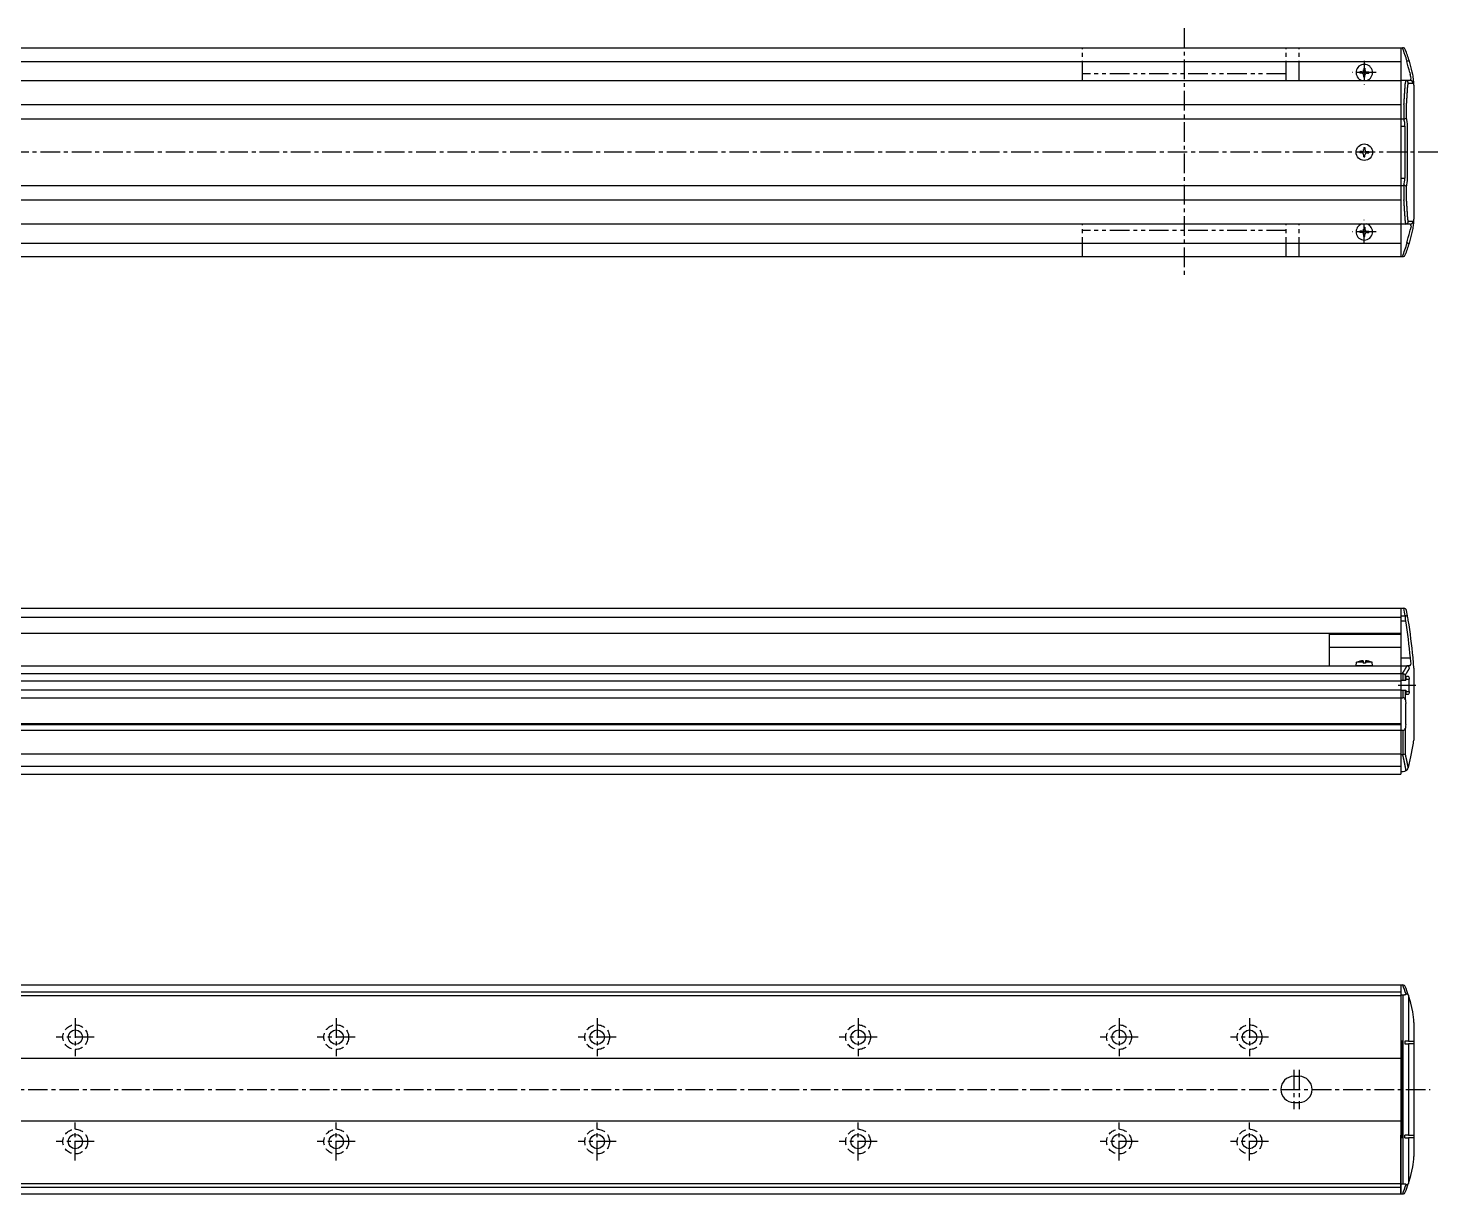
# Model space of a CAD drawing. Extents: x -493 to 583, y 42 to 537.
# Drawn here: x 42 to 583, y 90 to 537 of the extents above; entities that cross this region are included whole.
import ezdxf

# ---------------------------------------------------------------- set-up
doc = ezdxf.new("R2010")
doc.units = 0
for name, pattern in [('CENTER', [12, 7.5, -1.5, 1.5, -1.5]), ('DASHED', [4.5, 3, -1.5]), ('PHANTOM', [15, 7.5, -1.5, 1.5, -1.5, 1.5, -1.5])]:
    doc.linetypes.add(name, pattern=pattern)
doc.layers.get('0').update_dxf_attribs({"linetype": 'CONTINUOUS'})
doc.layers.add('CENTER', color=1, linetype='CENTER')

# ---------------------------------------------------------------- blocks, each defined once
blk = doc.blocks.new('DTL0004')
at = {"color": 0, "linetype": 'CONTINUOUS'}
for p, q in [((-3.15, 0), (-3.04, 1.3)), ((3.15, 0), (-3.15, 0)), ((-0.4, 1.3), (-3.04, 1.3)), ((-0.4, 1.89), (-0.4, 0.9)), ((0.4, 0.9), (-0.4, 0.9)), ((0.4, 1.89), (0.4, 0.9)), ((3.04, 1.3), (0.4, 1.3)), ((3.15, 0), (3.04, 1.3))]:
    blk.add_line(p, q, dxfattribs=at)
for start, end in [(92.8723, 112.3565), (67.6435, 87.1277)]:
    blk.add_arc((0, -6.08), 7.98, start, end, dxfattribs=at)
at = {"color": 0}
blk.add_point((0, 0), dxfattribs=at)
blk.add_point((0, 0), dxfattribs=at)

msp = doc.modelspace()

# ---------------------------------------------------------------- linework, layer by layer
at = {"color": 7, "linetype": 'CONTINUOUS'}
for p, q in [((-293.52, 529.44), (568.48, 529.44)), ((568.48, 529.44), (568.48, 449.44)), ((568.48, 529.44), (569.07, 529.44)), ((569.26, 529.44), (569.07, 529.44)), ((-25.52, 524.24), (568.48, 524.24)), ((570.87, 524.26), (570.73, 524.24)), ((552.73, 520.19), (552.73, 519.69)), ((553.48, 520.19), (552.73, 520.19)), ((553.48, 519.69), (552.73, 519.69)), ((554.23, 521.69), (554.23, 520.93)), ((554.23, 521.69), (554.73, 521.69)), ((554.23, 518.19), (554.23, 518.94)), ((554.73, 521.69), (554.73, 520.93)), ((554.73, 518.19), (554.73, 518.94)), ((555.48, 520.19), (556.23, 520.19)), ((555.48, 519.69), (556.23, 519.69)), ((556.23, 520.19), (556.23, 519.69)), ((571.87, 519.94), (572.08, 519.2)), ((573.06, 519.16), (572.85, 520.16)), ((-293.52, 516.94), (568.48, 516.94)), ((-25.52, 516.94), (568.48, 516.94)), ((554.23, 518.19), (554.73, 518.19)), ((572.15, 516.94), (568.48, 516.94)), ((571.32, 515.94), (573.15, 515.94)), ((573.39, 517.05), (573.38, 517.06)), ((573.48, 515.09), (573.48, 463.79)), ((-293.52, 507.71), (568.48, 507.71)), ((569.66, 507.69), (569.67, 507.69)), ((569.67, 507.69), (569.67, 502.19)), ((570.66, 502.78), (570.66, 507.51)), ((-293.52, 502.17), (568.48, 502.17)), ((568.48, 502.19), (569.56, 502.19)), ((568.48, 499.44), (570, 499.44)), ((569.67, 502.19), (569.56, 502.19)), ((570, 499.44), (570, 479.44)), ((570.98, 479.44), (570.98, 499.44)), ((552.73, 489.69), (552.73, 489.19)), ((553.48, 489.69), (552.73, 489.69)), ((553.48, 489.19), (552.73, 489.19)), ((554.23, 491.19), (554.23, 490.43)), ((554.23, 491.19), (554.73, 491.19)), ((554.23, 487.69), (554.23, 488.44)), ((554.23, 487.69), (554.73, 487.69)), ((554.73, 491.19), (554.73, 490.43)), ((554.73, 487.69), (554.73, 488.44)), ((555.48, 489.69), (556.23, 489.69)), ((555.48, 489.19), (556.23, 489.19)), ((556.23, 489.69), (556.23, 489.19)), ((-293.52, 476.7), (568.48, 476.7)), ((568.48, 479.44), (570, 479.44)), ((568.48, 476.69), (569.56, 476.69)), ((569.56, 476.69), (569.67, 476.68)), ((569.67, 476.68), (569.67, 471.19)), ((570.66, 471.36), (570.66, 476.1)), ((-293.52, 471.17), (568.48, 471.17)), ((569.67, 471.19), (569.66, 471.19)), ((-291.52, 461.94), (570.48, 461.94)), ((-25.52, 461.94), (568.48, 461.94)), ((552.73, 459.19), (552.73, 458.69)), ((553.48, 459.19), (552.73, 459.19)), ((554.23, 460.69), (554.23, 459.93)), ((554.23, 460.69), (554.73, 460.69)), ((554.73, 460.69), (554.73, 459.93)), ((555.48, 459.19), (556.23, 459.19)), ((556.23, 459.19), (556.23, 458.69)), ((568.48, 461.94), (572.15, 461.94)), ((573.15, 462.94), (571.32, 462.94)), ((571.87, 458.94), (572.08, 459.67)), ((572.85, 458.72), (573.06, 459.71)), ((573.38, 461.81), (573.39, 461.82)), ((-25.52, 454.64), (568.48, 454.64)), ((553.48, 458.69), (552.73, 458.69)), ((554.23, 457.19), (554.23, 457.94)), ((554.23, 457.19), (554.73, 457.19)), ((554.73, 457.19), (554.73, 457.94)), ((555.48, 458.69), (556.23, 458.69)), ((570.87, 454.61), (570.73, 454.63)), ((-293.52, 449.44), (568.48, 449.44)), ((568.48, 449.44), (569.07, 449.44)), ((569.07, 449.44), (569.26, 449.44)), ((-25.52, 314.76), (568.48, 314.76)), ((568.48, 314.76), (568.48, 252.26)), ((568.48, 314.76), (568.48, 305.26)), ((568.48, 314.76), (569.66, 314.76)), ((568.48, 314.76), (568.48, 305.26)), ((569.67, 314.76), (569.66, 314.76)), ((-25.52, 311.4), (568.48, 311.4)), ((568.48, 311.87), (570.18, 311.87)), ((568.48, 309.99), (570.33, 309.99)), ((-25.52, 305.26), (568.48, 305.26)), ((540.98, 305.26), (540.98, 292.76)), ((540.98, 304.79), (568.48, 304.79)), ((540.98, 299.8), (568.48, 299.8)), ((-293.52, 292.76), (568.48, 292.76)), ((568.48, 295.76), (572.15, 295.76)), ((568.48, 292.76), (570.73, 292.76)), ((568.48, 292.76), (568.48, 251.26)), ((571.87, 292.76), (570.73, 292.76)), ((570.73, 292.76), (570.87, 292.75)), ((572.08, 292.85), (571.87, 292.76)), ((573.38, 293.08), (573.39, 293.06)), ((573.48, 291.76), (573.48, 264.26)), ((-293.52, 289.76), (568.48, 289.76)), ((-293.52, 287.01), (568.48, 287.01)), ((568.48, 289.76), (569.07, 289.76)), ((568.48, 287.16), (570.45, 287.16)), ((569.07, 289.76), (569.26, 289.74)), ((569.26, 289.74), (569.26, 287.16)), ((570.2, 287.16), (570.2, 289.18)), ((571.4, 288.61), (570.45, 288.61)), ((570.45, 288.61), (570.45, 287.16)), ((570.45, 287.61), (571.71, 287.61)), ((571.71, 282.91), (571.71, 287.61)), ((-293.52, 283.51), (568.48, 283.51)), ((568.48, 283.36), (570.45, 283.36)), ((569.26, 283.36), (569.26, 280.49)), ((570.2, 279.69), (570.2, 283.36)), ((570.45, 283.36), (570.45, 281.91)), ((570.45, 282.91), (571.71, 282.91)), ((570.45, 281.91), (571.4, 281.91)), ((-293.52, 280.49), (568.48, 280.49)), ((568.48, 280.49), (569.26, 280.49)), ((570.34, 270.26), (570.34, 278.26)), ((-293.52, 270.56), (568.48, 270.56)), ((-293.52, 270.26), (568.48, 270.26)), ((-293.52, 268.02), (568.48, 268.02)), ((568.48, 268.02), (569.26, 268.02)), ((569.26, 268.02), (569.26, 258.76)), ((570.2, 259.03), (570.2, 268.83)), ((-293.52, 259.03), (568.48, 259.03)), ((-293.52, 254.26), (568.48, 254.26)), ((568.48, 258.76), (569.21, 258.76)), ((569.26, 258.76), (569.21, 258.76)), ((-293.52, 251.26), (568.48, 251.26)), ((568.48, 252.26), (569.43, 252.26)), ((571.37, 253.79), (571.33, 253.65)), ((-293.52, 170.47), (568.48, 170.47)), ((-293.52, 167.87), (568.48, 167.87)), ((568.48, 170.47), (568.48, 90.47)), ((568.48, 170.47), (568.48, 148.02)), ((568.48, 170.47), (569.21, 170.47)), ((569.21, 170.47), (569.26, 170.47)), ((-293.52, 166.47), (568.48, 166.47)), ((568.48, 166.72), (569.43, 166.72)), ((569.43, 94.23), (569.43, 166.72)), ((571.33, 166.68), (571.37, 166.56)), ((571.37, 166.56), (571.37, 148.97)), ((573.48, 156.12), (573.48, 104.82)), ((568.93, 148.97), (568.48, 148.97)), ((568.48, 148.02), (568.93, 148.02)), ((568.93, 148.97), (568.93, 111.97)), ((571.37, 148.97), (569.98, 148.97)), ((569.98, 148.97), (569.98, 147.97)), ((569.98, 147.97), (571.37, 147.97)), ((571.37, 148.97), (573.31, 148.97)), ((571.37, 147.97), (571.37, 112.97)), ((573.31, 147.97), (571.37, 147.97)), ((573.31, 148.97), (573.48, 148.92)), ((573.48, 147.91), (573.31, 147.97)), ((-293.52, 142.47), (568.48, 142.47)), ((527.48, 135.47), (529.48, 135.47)), ((527.48, 125.47), (529.48, 125.47)), ((-293.52, 118.47), (568.48, 118.47)), ((568.93, 112.93), (568.48, 112.92)), ((568.48, 90.47), (568.48, 112.92)), ((568.93, 111.97), (568.48, 111.97)), ((571.37, 112.97), (569.98, 112.97)), ((569.98, 111.97), (569.98, 112.97)), ((569.98, 111.97), (571.37, 111.97)), ((571.37, 112.97), (573.31, 112.97)), ((571.37, 111.97), (571.37, 94.39)), ((573.31, 111.97), (571.37, 111.97)), ((573.31, 112.97), (573.48, 113.04)), ((573.48, 112.03), (573.31, 111.97)), ((-293.52, 94.47), (568.48, 94.47)), ((-293.52, 93.07), (568.48, 93.07)), ((568.48, 94.23), (569.43, 94.23)), ((571.37, 94.39), (571.33, 94.27)), ((-293.52, 90.47), (568.48, 90.47)), ((568.48, 90.47), (569.21, 90.47)), ((569.26, 90.47), (569.21, 90.47))]:
    msp.add_line(p, q, dxfattribs=at)
at = {"color": 3, "linetype": 'PHANTOM'}
for p, q in [((446.48, 516.94), (446.48, 529.44)), ((524.48, 516.94), (524.48, 529.44)), ((529.48, 516.94), (529.48, 529.44)), ((524.48, 519.44), (446.48, 519.44)), ((446.48, 449.44), (446.48, 461.94)), ((524.48, 459.44), (446.48, 459.44)), ((524.48, 449.44), (524.48, 461.94)), ((529.48, 449.44), (529.48, 461.94))]:
    msp.add_line(p, q, dxfattribs=at)
at = {"color": 7, "linetype": 'CONTINUOUS'}
for points in [[(571.77, 524.26), (571.77, 524.26), (571.75, 524.28), (571.65, 524.34), (571.45, 524.35), (571.18, 524.32), (570.87, 524.26)], [(572.39, 517.74), (572.29, 518.3), (572.08, 519.2)], [(572.39, 461.13), (572.29, 460.57), (572.08, 459.67)], [(571.77, 454.61), (571.77, 454.61), (571.75, 454.59), (571.65, 454.53), (571.45, 454.52), (571.18, 454.55), (570.87, 454.61)], [(570.33, 309.99), (570.3, 310.42), (570.25, 311.04), (570.2, 311.54), (570.18, 311.87)], [(572.08, 292.85), (572.29, 293.25), (572.39, 293.71)], [(571.4, 288.61), (571.41, 288.61), (571.51, 288.54), (571.6, 288.37), (571.67, 288.13), (571.71, 287.83), (571.71, 287.61)], [(571.71, 282.91), (571.71, 282.81), (571.68, 282.49), (571.62, 282.2), (571.53, 282), (571.42, 281.91), (571.4, 281.91)], [(570.2, 279.69), (570.28, 279.2), (570.34, 278.26)], [(570.34, 270.26), (570.32, 269.71), (570.2, 268.83)], [(571.37, 253.79), (572.29, 257.88), (573.06, 261.84)], [(571.33, 166.68), (571.28, 166.78), (571.14, 166.91), (570.88, 166.97), (570.49, 166.9)], [(573.06, 160.2), (572.29, 163.47), (571.37, 166.56)], [(571.37, 94.39), (572.29, 97.48), (573.06, 100.75)], [(570.49, 94.05), (570.7, 93.99), (571, 93.99), (571.23, 94.1), (571.33, 94.27)]]:
    msp.add_lwpolyline(points, dxfattribs=at)
for points in [[(569.66, 507.68, 0), (569.67, 507.75, 0), (569.67, 507.81, 0), (569.68, 507.87, 0), (569.68, 507.93, 0), (569.68, 507.99, 0), (569.69, 508.06, 0), (569.69, 508.12, 0), (569.7, 508.18, 0), (569.7, 508.24, 0), (569.7, 508.3, 0), (569.71, 508.37, 0), (569.71, 508.43, 0), (569.72, 508.49, 0), (569.72, 508.55, 0), (569.73, 508.61, 0), (569.73, 508.68, 0), (569.73, 508.74, 0), (569.74, 508.8, 0), (569.74, 508.86, 0), (569.75, 508.92, 0), (569.75, 508.99, 0), (569.75, 509.05, 0), (569.76, 509.11, 0), (569.76, 509.17, 0), (569.77, 509.23, 0), (569.77, 509.29, 0), (569.77, 509.36, 0), (569.78, 509.42, 0), (569.78, 509.48, 0), (569.79, 509.54, 0), (569.79, 509.6, 0), (569.8, 509.67, 0), (569.8, 509.73, 0), (569.8, 509.79, 0), (569.81, 509.85, 0), (569.81, 509.91, 0), (569.82, 509.98, 0), (569.82, 510.04, 0), (569.82, 510.1, 0), (569.83, 510.16, 0), (569.83, 510.22, 0), (569.84, 510.29, 0), (569.84, 510.35, 0), (569.84, 510.41, 0), (569.85, 510.47, 0), (569.85, 510.53, 0), (569.86, 510.6, 0), (569.86, 510.66, 0), (569.86, 510.72, 0), (569.87, 510.78, 0), (569.87, 510.84, 0), (569.88, 510.91, 0), (569.88, 510.97, 0), (569.88, 511.03, 0), (569.89, 511.09, 0), (569.89, 511.15, 0), (569.9, 511.22, 0), (569.9, 511.28, 0), (569.9, 511.34, 0), (569.91, 511.4, 0), (569.91, 511.46, 0), (569.92, 511.53, 0), (569.92, 511.59, 0), (569.92, 511.65, 0), (569.93, 511.71, 0), (569.93, 511.77, 0), (569.94, 511.84, 0), (569.94, 511.9, 0), (569.94, 511.96, 0), (569.95, 512.02, 0), (569.95, 512.08, 0), (569.96, 512.15, 0), (569.96, 512.21, 0), (569.96, 512.27, 0), (569.97, 512.33, 0), (569.97, 512.39, 0), (569.98, 512.46, 0), (569.98, 512.52, 0), (569.98, 512.58, 0), (569.99, 512.64, 0), (569.99, 512.7, 0), (570, 512.77, 0), (570, 512.83, 0), (570, 512.89, 0), (570.01, 512.95, 0), (570.01, 513.01, 0), (570.02, 513.08, 0), (570.02, 513.14, 0), (570.02, 513.2, 0), (570.03, 513.26, 0), (570.03, 513.32, 0), (570.04, 513.39, 0), (570.04, 513.45, 0), (570.04, 513.51, 0), (570.05, 513.57, 0), (570.05, 513.63, 0), (570.06, 513.7, 0), (570.06, 513.76, 0), (570.06, 513.82, 0), (570.07, 513.88, 0), (570.07, 513.94, 0), (570.07, 514.01, 0), (570.08, 514.07, 0), (570.08, 514.13, 0), (570.09, 514.19, 0), (570.09, 514.25, 0), (570.09, 514.32, 0), (570.1, 514.38, 0), (570.1, 514.44, 0), (570.11, 514.5, 0), (570.11, 514.56, 0), (570.11, 514.63, 0), (570.12, 514.69, 0), (570.12, 514.75, 0), (570.13, 514.81, 0), (570.13, 514.87, 0), (570.13, 514.94, 0), (570.14, 515, 0), (570.14, 515.06, 0), (570.14, 515.12, 0), (570.15, 515.18, 0), (570.15, 515.25, 0), (570.16, 515.31, 0), (570.16, 515.37, 0), (570.16, 515.43, 0), (570.17, 515.49, 0), (570.17, 515.56, 0), (570.18, 515.62, 0)], [(570.66, 507.51, 0), (570.66, 507.57, 0), (570.67, 507.63, 0), (570.67, 507.69, 0), (570.67, 507.75, 0), (570.68, 507.81, 0), (570.68, 507.87, 0), (570.69, 507.93, 0), (570.69, 507.99, 0), (570.69, 508.05, 0), (570.7, 508.11, 0), (570.7, 508.18, 0), (570.71, 508.24, 0), (570.71, 508.3, 0), (570.72, 508.36, 0), (570.72, 508.42, 0), (570.72, 508.48, 0), (570.73, 508.54, 0), (570.73, 508.6, 0), (570.74, 508.66, 0), (570.74, 508.72, 0), (570.74, 508.78, 0), (570.75, 508.84, 0), (570.75, 508.9, 0), (570.76, 508.96, 0), (570.76, 509.02, 0), (570.76, 509.08, 0), (570.77, 509.15, 0), (570.77, 509.21, 0), (570.78, 509.27, 0), (570.78, 509.33, 0), (570.78, 509.39, 0), (570.79, 509.45, 0), (570.79, 509.51, 0), (570.8, 509.57, 0), (570.8, 509.63, 0), (570.8, 509.69, 0), (570.81, 509.75, 0), (570.81, 509.81, 0), (570.82, 509.87, 0), (570.82, 509.93, 0), (570.82, 509.99, 0), (570.83, 510.06, 0), (570.83, 510.12, 0), (570.84, 510.18, 0), (570.84, 510.24, 0), (570.84, 510.3, 0), (570.85, 510.36, 0), (570.85, 510.42, 0), (570.86, 510.48, 0), (570.86, 510.54, 0), (570.86, 510.6, 0), (570.87, 510.66, 0), (570.87, 510.72, 0), (570.88, 510.78, 0), (570.88, 510.84, 0), (570.88, 510.9, 0), (570.89, 510.97, 0), (570.89, 511.03, 0), (570.9, 511.09, 0), (570.9, 511.15, 0), (570.9, 511.21, 0), (570.91, 511.27, 0), (570.91, 511.33, 0), (570.91, 511.39, 0), (570.92, 511.45, 0), (570.92, 511.51, 0), (570.93, 511.57, 0), (570.93, 511.63, 0), (570.93, 511.69, 0), (570.94, 511.75, 0), (570.94, 511.82, 0), (570.95, 511.88, 0), (570.95, 511.94, 0), (570.95, 512, 0), (570.96, 512.06, 0), (570.96, 512.12, 0), (570.97, 512.18, 0), (570.97, 512.24, 0), (570.97, 512.3, 0), (570.98, 512.36, 0), (570.98, 512.42, 0), (570.99, 512.48, 0), (570.99, 512.54, 0), (570.99, 512.6, 0), (571, 512.67, 0), (571, 512.73, 0), (571, 512.79, 0), (571.01, 512.85, 0), (571.01, 512.91, 0), (571.02, 512.97, 0), (571.02, 513.03, 0), (571.02, 513.09, 0), (571.03, 513.15, 0), (571.03, 513.21, 0), (571.04, 513.27, 0), (571.04, 513.33, 0), (571.04, 513.39, 0), (571.05, 513.45, 0), (571.05, 513.52, 0), (571.05, 513.58, 0), (571.06, 513.64, 0), (571.06, 513.7, 0), (571.07, 513.76, 0), (571.07, 513.82, 0), (571.07, 513.88, 0), (571.08, 513.94, 0), (571.08, 514, 0), (571.09, 514.06, 0), (571.09, 514.12, 0), (571.09, 514.18, 0), (571.1, 514.24, 0), (571.1, 514.3, 0), (571.1, 514.37, 0), (571.11, 514.43, 0), (571.11, 514.49, 0), (571.12, 514.55, 0), (571.12, 514.61, 0), (571.12, 514.67, 0), (571.13, 514.73, 0), (571.13, 514.79, 0), (571.13, 514.85, 0), (571.14, 514.91, 0), (571.14, 514.97, 0), (571.15, 515.03, 0), (571.15, 515.09, 0), (571.15, 515.16, 0), (571.16, 515.22, 0), (571.16, 515.28, 0)], [(570.18, 463.25, 0), (570.17, 463.31, 0), (570.17, 463.38, 0), (570.16, 463.44, 0), (570.16, 463.5, 0), (570.16, 463.56, 0), (570.15, 463.62, 0), (570.15, 463.69, 0), (570.14, 463.75, 0), (570.14, 463.81, 0), (570.14, 463.87, 0), (570.13, 463.93, 0), (570.13, 464, 0), (570.13, 464.06, 0), (570.12, 464.12, 0), (570.12, 464.18, 0), (570.11, 464.24, 0), (570.11, 464.31, 0), (570.11, 464.37, 0), (570.1, 464.43, 0), (570.1, 464.49, 0), (570.09, 464.55, 0), (570.09, 464.62, 0), (570.09, 464.68, 0), (570.08, 464.74, 0), (570.08, 464.8, 0), (570.07, 464.86, 0), (570.07, 464.93, 0), (570.07, 464.99, 0), (570.06, 465.05, 0), (570.06, 465.11, 0), (570.06, 465.17, 0), (570.05, 465.24, 0), (570.05, 465.3, 0), (570.04, 465.36, 0), (570.04, 465.42, 0), (570.04, 465.48, 0), (570.03, 465.55, 0), (570.03, 465.61, 0), (570.02, 465.67, 0), (570.02, 465.73, 0), (570.02, 465.79, 0), (570.01, 465.86, 0), (570.01, 465.92, 0), (570, 465.98, 0), (570, 466.04, 0), (570, 466.1, 0), (569.99, 466.17, 0), (569.99, 466.23, 0), (569.98, 466.29, 0), (569.98, 466.35, 0), (569.98, 466.41, 0), (569.97, 466.48, 0), (569.97, 466.54, 0), (569.96, 466.6, 0), (569.96, 466.66, 0), (569.96, 466.72, 0), (569.95, 466.79, 0), (569.95, 466.85, 0), (569.94, 466.91, 0), (569.94, 466.97, 0), (569.94, 467.03, 0), (569.93, 467.1, 0), (569.93, 467.16, 0), (569.92, 467.22, 0), (569.92, 467.28, 0), (569.92, 467.34, 0), (569.91, 467.41, 0), (569.91, 467.47, 0), (569.9, 467.53, 0), (569.9, 467.59, 0), (569.9, 467.65, 0), (569.89, 467.72, 0), (569.89, 467.78, 0), (569.88, 467.84, 0), (569.88, 467.9, 0), (569.88, 467.96, 0), (569.87, 468.03, 0), (569.87, 468.09, 0), (569.86, 468.15, 0), (569.86, 468.21, 0), (569.86, 468.27, 0), (569.85, 468.34, 0), (569.85, 468.4, 0), (569.84, 468.46, 0), (569.84, 468.52, 0), (569.84, 468.58, 0), (569.83, 468.65, 0), (569.83, 468.71, 0), (569.82, 468.77, 0), (569.82, 468.83, 0), (569.82, 468.89, 0), (569.81, 468.96, 0), (569.81, 469.02, 0), (569.8, 469.08, 0), (569.8, 469.14, 0), (569.8, 469.2, 0), (569.79, 469.27, 0), (569.79, 469.33, 0), (569.78, 469.39, 0), (569.78, 469.45, 0), (569.77, 469.51, 0), (569.77, 469.58, 0), (569.77, 469.64, 0), (569.76, 469.7, 0), (569.76, 469.76, 0), (569.75, 469.82, 0), (569.75, 469.88, 0), (569.75, 469.95, 0), (569.74, 470.01, 0), (569.74, 470.07, 0), (569.73, 470.13, 0), (569.73, 470.19, 0), (569.73, 470.26, 0), (569.72, 470.32, 0), (569.72, 470.38, 0), (569.71, 470.44, 0), (569.71, 470.5, 0), (569.7, 470.57, 0), (569.7, 470.63, 0), (569.7, 470.69, 0), (569.69, 470.75, 0), (569.69, 470.81, 0), (569.68, 470.88, 0), (569.68, 470.94, 0), (569.68, 471, 0), (569.67, 471.06, 0), (569.67, 471.12, 0), (569.66, 471.18, 0)], [(571.16, 463.59, 0), (571.16, 463.65, 0), (571.15, 463.71, 0), (571.15, 463.78, 0), (571.15, 463.84, 0), (571.14, 463.9, 0), (571.14, 463.96, 0), (571.13, 464.02, 0), (571.13, 464.08, 0), (571.13, 464.14, 0), (571.12, 464.2, 0), (571.12, 464.26, 0), (571.12, 464.32, 0), (571.11, 464.38, 0), (571.11, 464.44, 0), (571.1, 464.5, 0), (571.1, 464.57, 0), (571.1, 464.63, 0), (571.09, 464.69, 0), (571.09, 464.75, 0), (571.09, 464.81, 0), (571.08, 464.87, 0), (571.08, 464.93, 0), (571.07, 464.99, 0), (571.07, 465.05, 0), (571.07, 465.11, 0), (571.06, 465.17, 0), (571.06, 465.23, 0), (571.05, 465.29, 0), (571.05, 465.35, 0), (571.05, 465.42, 0), (571.04, 465.48, 0), (571.04, 465.54, 0), (571.04, 465.6, 0), (571.03, 465.66, 0), (571.03, 465.72, 0), (571.02, 465.78, 0), (571.02, 465.84, 0), (571.02, 465.9, 0), (571.01, 465.96, 0), (571.01, 466.02, 0), (571, 466.08, 0), (571, 466.14, 0), (571, 466.2, 0), (570.99, 466.27, 0), (570.99, 466.33, 0), (570.99, 466.39, 0), (570.98, 466.45, 0), (570.98, 466.51, 0), (570.97, 466.57, 0), (570.97, 466.63, 0), (570.97, 466.69, 0), (570.96, 466.75, 0), (570.96, 466.81, 0), (570.95, 466.87, 0), (570.95, 466.93, 0), (570.95, 466.99, 0), (570.94, 467.05, 0), (570.94, 467.12, 0), (570.93, 467.18, 0), (570.93, 467.24, 0), (570.93, 467.3, 0), (570.92, 467.36, 0), (570.92, 467.42, 0), (570.91, 467.48, 0), (570.91, 467.54, 0), (570.91, 467.6, 0), (570.9, 467.66, 0), (570.9, 467.72, 0), (570.9, 467.78, 0), (570.89, 467.84, 0), (570.89, 467.9, 0), (570.88, 467.97, 0), (570.88, 468.03, 0), (570.88, 468.09, 0), (570.87, 468.15, 0), (570.87, 468.21, 0), (570.86, 468.27, 0), (570.86, 468.33, 0), (570.86, 468.39, 0), (570.85, 468.45, 0), (570.85, 468.51, 0), (570.84, 468.57, 0), (570.84, 468.63, 0), (570.84, 468.69, 0), (570.83, 468.75, 0), (570.83, 468.81, 0), (570.82, 468.88, 0), (570.82, 468.94, 0), (570.82, 469, 0), (570.81, 469.06, 0), (570.81, 469.12, 0), (570.8, 469.18, 0), (570.8, 469.24, 0), (570.8, 469.3, 0), (570.79, 469.36, 0), (570.79, 469.42, 0), (570.78, 469.48, 0), (570.78, 469.54, 0), (570.78, 469.6, 0), (570.77, 469.66, 0), (570.77, 469.72, 0), (570.76, 469.78, 0), (570.76, 469.85, 0), (570.76, 469.91, 0), (570.75, 469.97, 0), (570.75, 470.03, 0), (570.74, 470.09, 0), (570.74, 470.15, 0), (570.74, 470.21, 0), (570.73, 470.27, 0), (570.73, 470.33, 0), (570.72, 470.39, 0), (570.72, 470.45, 0), (570.72, 470.51, 0), (570.71, 470.57, 0), (570.71, 470.63, 0), (570.7, 470.69, 0), (570.7, 470.76, 0), (570.69, 470.82, 0), (570.69, 470.88, 0), (570.69, 470.94, 0), (570.68, 471, 0), (570.68, 471.06, 0), (570.67, 471.12, 0), (570.67, 471.18, 0), (570.67, 471.24, 0), (570.66, 471.3, 0), (570.66, 471.36, 0)], [(569.07, 289.76, 0), (569.08, 289.78, 0), (569.1, 289.8, 0), (569.11, 289.83, 0), (569.13, 289.85, 0), (569.15, 289.87, 0), (569.16, 289.9, 0), (569.18, 289.92, 0), (569.19, 289.94, 0), (569.21, 289.96, 0), (569.22, 289.99, 0), (569.24, 290.01, 0), (569.26, 290.03, 0), (569.27, 290.06, 0), (569.29, 290.08, 0), (569.3, 290.1, 0), (569.32, 290.13, 0), (569.33, 290.15, 0), (569.35, 290.17, 0), (569.36, 290.19, 0), (569.38, 290.22, 0), (569.4, 290.24, 0), (569.41, 290.26, 0), (569.43, 290.29, 0), (569.44, 290.31, 0), (569.46, 290.33, 0), (569.47, 290.36, 0), (569.49, 290.38, 0), (569.5, 290.4, 0), (569.52, 290.43, 0), (569.53, 290.45, 0), (569.55, 290.47, 0), (569.56, 290.5, 0), (569.58, 290.52, 0), (569.59, 290.54, 0), (569.61, 290.57, 0), (569.62, 290.59, 0), (569.64, 290.61, 0), (569.65, 290.63, 0), (569.67, 290.66, 0), (569.68, 290.68, 0), (569.7, 290.7, 0), (569.71, 290.73, 0), (569.73, 290.75, 0), (569.74, 290.77, 0), (569.76, 290.8, 0), (569.77, 290.82, 0), (569.79, 290.84, 0), (569.8, 290.87, 0), (569.81, 290.89, 0), (569.83, 290.91, 0), (569.84, 290.94, 0), (569.86, 290.96, 0), (569.87, 290.98, 0), (569.89, 291.01, 0), (569.9, 291.03, 0), (569.92, 291.05, 0), (569.93, 291.08, 0), (569.94, 291.1, 0), (569.96, 291.12, 0), (569.97, 291.15, 0), (569.99, 291.17, 0), (570, 291.19, 0), (570.02, 291.22, 0), (570.03, 291.24, 0), (570.04, 291.26, 0), (570.06, 291.29, 0), (570.07, 291.31, 0), (570.09, 291.33, 0), (570.1, 291.36, 0), (570.11, 291.38, 0), (570.13, 291.4, 0), (570.14, 291.43, 0), (570.16, 291.45, 0), (570.17, 291.47, 0), (570.18, 291.5, 0), (570.2, 291.52, 0), (570.21, 291.54, 0), (570.22, 291.57, 0), (570.24, 291.59, 0), (570.25, 291.61, 0), (570.27, 291.64, 0), (570.28, 291.66, 0), (570.29, 291.69, 0), (570.31, 291.71, 0), (570.32, 291.73, 0), (570.33, 291.76, 0), (570.35, 291.78, 0), (570.36, 291.8, 0), (570.37, 291.83, 0), (570.39, 291.85, 0), (570.4, 291.87, 0), (570.41, 291.9, 0), (570.43, 291.92, 0), (570.44, 291.94, 0), (570.45, 291.97, 0), (570.47, 291.99, 0), (570.48, 292.01, 0), (570.49, 292.04, 0), (570.51, 292.06, 0), (570.52, 292.08, 0), (570.53, 292.11, 0), (570.54, 292.13, 0), (570.56, 292.16, 0), (570.57, 292.18, 0), (570.58, 292.2, 0), (570.6, 292.23, 0), (570.61, 292.25, 0), (570.62, 292.27, 0), (570.64, 292.3, 0), (570.65, 292.32, 0), (570.66, 292.34, 0), (570.67, 292.37, 0), (570.69, 292.39, 0), (570.7, 292.42, 0), (570.71, 292.44, 0), (570.72, 292.46, 0), (570.74, 292.49, 0), (570.75, 292.51, 0), (570.76, 292.53, 0), (570.77, 292.56, 0), (570.79, 292.58, 0), (570.8, 292.6, 0), (570.81, 292.63, 0), (570.82, 292.65, 0), (570.84, 292.68, 0), (570.85, 292.7, 0), (570.86, 292.72, 0), (570.87, 292.75, 0)], [(570.2, 289.18, 0), (570.21, 289.2, 0), (570.22, 289.22, 0), (570.24, 289.24, 0), (570.25, 289.26, 0), (570.26, 289.28, 0), (570.28, 289.3, 0), (570.29, 289.32, 0), (570.3, 289.34, 0), (570.32, 289.36, 0), (570.33, 289.38, 0), (570.35, 289.4, 0), (570.36, 289.42, 0), (570.37, 289.44, 0), (570.39, 289.46, 0), (570.4, 289.48, 0), (570.41, 289.5, 0), (570.43, 289.52, 0), (570.44, 289.54, 0), (570.45, 289.56, 0), (570.47, 289.58, 0), (570.48, 289.6, 0), (570.49, 289.62, 0), (570.5, 289.64, 0), (570.52, 289.66, 0), (570.53, 289.68, 0), (570.54, 289.7, 0), (570.56, 289.72, 0), (570.57, 289.74, 0), (570.58, 289.76, 0), (570.6, 289.78, 0), (570.61, 289.8, 0), (570.62, 289.82, 0), (570.64, 289.84, 0), (570.65, 289.86, 0), (570.66, 289.88, 0), (570.67, 289.9, 0), (570.69, 289.92, 0), (570.7, 289.94, 0), (570.71, 289.96, 0), (570.73, 289.98, 0), (570.74, 290, 0), (570.75, 290.02, 0), (570.76, 290.04, 0), (570.78, 290.06, 0), (570.79, 290.08, 0), (570.8, 290.1, 0), (570.81, 290.12, 0), (570.83, 290.14, 0), (570.84, 290.16, 0), (570.85, 290.18, 0), (570.87, 290.2, 0), (570.88, 290.22, 0), (570.89, 290.24, 0), (570.9, 290.26, 0), (570.92, 290.28, 0), (570.93, 290.3, 0), (570.94, 290.32, 0), (570.95, 290.34, 0), (570.96, 290.36, 0), (570.98, 290.38, 0), (570.99, 290.4, 0), (571, 290.42, 0), (571.01, 290.44, 0), (571.03, 290.46, 0), (571.04, 290.48, 0), (571.05, 290.5, 0), (571.06, 290.52, 0), (571.08, 290.54, 0), (571.09, 290.56, 0), (571.1, 290.58, 0), (571.11, 290.6, 0), (571.12, 290.62, 0), (571.14, 290.64, 0), (571.15, 290.66, 0), (571.16, 290.68, 0), (571.17, 290.7, 0), (571.18, 290.72, 0), (571.2, 290.74, 0), (571.21, 290.76, 0), (571.22, 290.78, 0), (571.23, 290.8, 0), (571.24, 290.82, 0), (571.26, 290.84, 0), (571.27, 290.86, 0), (571.28, 290.88, 0), (571.29, 290.9, 0), (571.3, 290.92, 0), (571.31, 290.94, 0), (571.33, 290.96, 0), (571.34, 290.99, 0), (571.35, 291.01, 0), (571.36, 291.03, 0), (571.37, 291.05, 0), (571.38, 291.07, 0), (571.4, 291.09, 0), (571.41, 291.11, 0), (571.42, 291.13, 0), (571.43, 291.15, 0), (571.44, 291.17, 0), (571.45, 291.19, 0), (571.47, 291.21, 0), (571.48, 291.23, 0), (571.49, 291.25, 0), (571.5, 291.27, 0), (571.51, 291.29, 0), (571.52, 291.31, 0), (571.53, 291.33, 0), (571.54, 291.35, 0), (571.56, 291.37, 0), (571.57, 291.39, 0), (571.58, 291.41, 0), (571.59, 291.43, 0), (571.6, 291.45, 0), (571.61, 291.47, 0), (571.62, 291.49, 0), (571.63, 291.51, 0), (571.65, 291.53, 0), (571.66, 291.55, 0), (571.67, 291.57, 0), (571.68, 291.59, 0), (571.69, 291.61, 0), (571.7, 291.64, 0), (571.71, 291.66, 0), (571.72, 291.68, 0), (571.73, 291.7, 0), (571.74, 291.72, 0), (571.76, 291.74, 0), (571.77, 291.76, 0)], [(570.49, 252.56, 0), (570.48, 252.61, 0), (570.47, 252.66, 0), (570.46, 252.71, 0), (570.45, 252.76, 0), (570.44, 252.81, 0), (570.44, 252.86, 0), (570.43, 252.91, 0), (570.42, 252.96, 0), (570.41, 253, 0), (570.4, 253.05, 0), (570.39, 253.1, 0), (570.38, 253.15, 0), (570.37, 253.2, 0), (570.36, 253.25, 0), (570.35, 253.3, 0), (570.34, 253.35, 0), (570.33, 253.39, 0), (570.32, 253.44, 0), (570.32, 253.49, 0), (570.31, 253.54, 0), (570.3, 253.59, 0), (570.29, 253.64, 0), (570.28, 253.69, 0), (570.27, 253.74, 0), (570.26, 253.78, 0), (570.25, 253.83, 0), (570.24, 253.88, 0), (570.23, 253.93, 0), (570.22, 253.98, 0), (570.21, 254.03, 0), (570.2, 254.08, 0), (570.19, 254.13, 0), (570.18, 254.17, 0), (570.17, 254.22, 0), (570.16, 254.27, 0), (570.15, 254.32, 0), (570.14, 254.37, 0), (570.13, 254.42, 0), (570.13, 254.47, 0), (570.12, 254.51, 0), (570.11, 254.56, 0), (570.1, 254.61, 0), (570.09, 254.66, 0), (570.08, 254.71, 0), (570.07, 254.76, 0), (570.06, 254.81, 0), (570.05, 254.85, 0), (570.04, 254.9, 0), (570.03, 254.95, 0), (570.02, 255, 0), (570.01, 255.05, 0), (570, 255.1, 0), (569.99, 255.15, 0), (569.98, 255.19, 0), (569.97, 255.24, 0), (569.96, 255.29, 0), (569.95, 255.34, 0), (569.94, 255.39, 0), (569.93, 255.44, 0), (569.92, 255.48, 0), (569.91, 255.53, 0), (569.9, 255.58, 0), (569.89, 255.63, 0), (569.88, 255.68, 0), (569.87, 255.73, 0), (569.86, 255.78, 0), (569.85, 255.82, 0), (569.84, 255.87, 0), (569.83, 255.92, 0), (569.82, 255.97, 0), (569.81, 256.02, 0), (569.8, 256.07, 0), (569.79, 256.11, 0), (569.78, 256.16, 0), (569.77, 256.21, 0), (569.76, 256.26, 0), (569.75, 256.31, 0), (569.74, 256.36, 0), (569.73, 256.4, 0), (569.72, 256.45, 0), (569.71, 256.5, 0), (569.7, 256.55, 0), (569.69, 256.6, 0), (569.68, 256.64, 0), (569.67, 256.69, 0), (569.66, 256.74, 0), (569.65, 256.79, 0), (569.64, 256.84, 0), (569.63, 256.89, 0), (569.62, 256.93, 0), (569.61, 256.98, 0), (569.59, 257.03, 0), (569.58, 257.08, 0), (569.57, 257.13, 0), (569.56, 257.17, 0), (569.55, 257.22, 0), (569.54, 257.27, 0), (569.53, 257.32, 0), (569.52, 257.37, 0), (569.51, 257.42, 0), (569.5, 257.46, 0), (569.49, 257.51, 0), (569.48, 257.56, 0), (569.47, 257.61, 0), (569.46, 257.66, 0), (569.45, 257.7, 0), (569.44, 257.75, 0), (569.43, 257.8, 0), (569.42, 257.85, 0), (569.41, 257.9, 0), (569.4, 257.94, 0), (569.38, 257.99, 0), (569.37, 258.04, 0), (569.36, 258.09, 0), (569.35, 258.14, 0), (569.34, 258.18, 0), (569.33, 258.23, 0), (569.32, 258.28, 0), (569.31, 258.33, 0), (569.3, 258.37, 0), (569.29, 258.42, 0), (569.28, 258.47, 0), (569.27, 258.52, 0), (569.26, 258.57, 0), (569.24, 258.61, 0), (569.23, 258.66, 0), (569.22, 258.71, 0), (569.21, 258.76, 0)], [(571.33, 253.65, 0), (571.32, 253.69, 0), (571.31, 253.73, 0), (571.31, 253.78, 0), (571.3, 253.82, 0), (571.29, 253.86, 0), (571.28, 253.9, 0), (571.27, 253.94, 0), (571.27, 253.99, 0), (571.26, 254.03, 0), (571.25, 254.07, 0), (571.24, 254.11, 0), (571.23, 254.16, 0), (571.22, 254.2, 0), (571.22, 254.24, 0), (571.21, 254.28, 0), (571.2, 254.33, 0), (571.19, 254.37, 0), (571.18, 254.41, 0), (571.17, 254.45, 0), (571.17, 254.5, 0), (571.16, 254.54, 0), (571.15, 254.58, 0), (571.14, 254.62, 0), (571.13, 254.66, 0), (571.12, 254.71, 0), (571.11, 254.75, 0), (571.11, 254.79, 0), (571.1, 254.83, 0), (571.09, 254.88, 0), (571.08, 254.92, 0), (571.07, 254.96, 0), (571.06, 255, 0), (571.06, 255.04, 0), (571.05, 255.09, 0), (571.04, 255.13, 0), (571.03, 255.17, 0), (571.02, 255.21, 0), (571.01, 255.26, 0), (571, 255.3, 0), (571, 255.34, 0), (570.99, 255.38, 0), (570.98, 255.42, 0), (570.97, 255.47, 0), (570.96, 255.51, 0), (570.95, 255.55, 0), (570.94, 255.59, 0), (570.93, 255.63, 0), (570.93, 255.68, 0), (570.92, 255.72, 0), (570.91, 255.76, 0), (570.9, 255.8, 0), (570.89, 255.85, 0), (570.88, 255.89, 0), (570.87, 255.93, 0), (570.86, 255.97, 0), (570.86, 256.01, 0), (570.85, 256.06, 0), (570.84, 256.1, 0), (570.83, 256.14, 0), (570.82, 256.18, 0), (570.81, 256.22, 0), (570.8, 256.27, 0), (570.79, 256.31, 0), (570.79, 256.35, 0), (570.78, 256.39, 0), (570.77, 256.43, 0), (570.76, 256.48, 0), (570.75, 256.52, 0), (570.74, 256.56, 0), (570.73, 256.6, 0), (570.72, 256.64, 0), (570.71, 256.69, 0), (570.71, 256.73, 0), (570.7, 256.77, 0), (570.69, 256.81, 0), (570.68, 256.85, 0), (570.67, 256.9, 0), (570.66, 256.94, 0), (570.65, 256.98, 0), (570.64, 257.02, 0), (570.63, 257.06, 0), (570.62, 257.11, 0), (570.62, 257.15, 0), (570.61, 257.19, 0), (570.6, 257.23, 0), (570.59, 257.27, 0), (570.58, 257.31, 0), (570.57, 257.36, 0), (570.56, 257.4, 0), (570.55, 257.44, 0), (570.54, 257.48, 0), (570.53, 257.52, 0), (570.52, 257.57, 0), (570.51, 257.61, 0), (570.51, 257.65, 0), (570.5, 257.69, 0), (570.49, 257.73, 0), (570.48, 257.77, 0), (570.47, 257.82, 0), (570.46, 257.86, 0), (570.45, 257.9, 0), (570.44, 257.94, 0), (570.43, 257.98, 0), (570.42, 258.03, 0), (570.41, 258.07, 0), (570.4, 258.11, 0), (570.39, 258.15, 0), (570.39, 258.19, 0), (570.38, 258.23, 0), (570.37, 258.28, 0), (570.36, 258.32, 0), (570.35, 258.36, 0), (570.34, 258.4, 0), (570.33, 258.44, 0), (570.32, 258.48, 0), (570.31, 258.53, 0), (570.3, 258.57, 0), (570.29, 258.61, 0), (570.28, 258.65, 0), (570.27, 258.69, 0), (570.26, 258.73, 0), (570.25, 258.78, 0), (570.24, 258.82, 0), (570.23, 258.86, 0), (570.22, 258.9, 0), (570.22, 258.94, 0), (570.21, 258.98, 0), (570.2, 259.03, 0)], [(569.43, 166.72, 0), (569.43, 166.72, 0), (569.44, 166.72, 0), (569.45, 166.72, 0), (569.46, 166.72, 0), (569.47, 166.72, 0), (569.48, 166.72, 0), (569.49, 166.72, 0), (569.5, 166.72, 0), (569.5, 166.72, 0), (569.51, 166.72, 0), (569.52, 166.72, 0), (569.53, 166.72, 0), (569.54, 166.72, 0), (569.55, 166.72, 0), (569.56, 166.72, 0), (569.57, 166.72, 0), (569.57, 166.72, 0), (569.58, 166.72, 0), (569.59, 166.72, 0), (569.6, 166.72, 0), (569.61, 166.72, 0), (569.62, 166.72, 0), (569.63, 166.72, 0), (569.64, 166.73, 0), (569.64, 166.73, 0), (569.65, 166.73, 0), (569.66, 166.73, 0), (569.67, 166.73, 0), (569.68, 166.73, 0), (569.69, 166.73, 0), (569.7, 166.73, 0), (569.71, 166.73, 0), (569.71, 166.73, 0), (569.72, 166.73, 0), (569.73, 166.73, 0), (569.74, 166.73, 0), (569.75, 166.73, 0), (569.76, 166.73, 0), (569.77, 166.74, 0), (569.77, 166.74, 0), (569.78, 166.74, 0), (569.79, 166.74, 0), (569.8, 166.74, 0), (569.81, 166.74, 0), (569.82, 166.74, 0), (569.83, 166.74, 0), (569.84, 166.74, 0), (569.84, 166.74, 0), (569.85, 166.75, 0), (569.86, 166.75, 0), (569.87, 166.75, 0), (569.88, 166.75, 0), (569.89, 166.75, 0), (569.9, 166.75, 0), (569.9, 166.75, 0), (569.91, 166.75, 0), (569.92, 166.75, 0), (569.93, 166.76, 0), (569.94, 166.76, 0), (569.95, 166.76, 0), (569.95, 166.76, 0), (569.96, 166.76, 0), (569.97, 166.76, 0), (569.98, 166.76, 0), (569.99, 166.77, 0), (570, 166.77, 0), (570, 166.77, 0), (570.01, 166.77, 0), (570.02, 166.77, 0), (570.03, 166.77, 0), (570.04, 166.77, 0), (570.05, 166.78, 0), (570.06, 166.78, 0), (570.06, 166.78, 0), (570.07, 166.78, 0), (570.08, 166.78, 0), (570.09, 166.78, 0), (570.1, 166.79, 0), (570.1, 166.79, 0), (570.11, 166.79, 0), (570.12, 166.79, 0), (570.13, 166.79, 0), (570.14, 166.79, 0), (570.15, 166.8, 0), (570.15, 166.8, 0), (570.16, 166.8, 0), (570.17, 166.8, 0), (570.18, 166.8, 0), (570.19, 166.81, 0), (570.19, 166.81, 0), (570.2, 166.81, 0), (570.21, 166.81, 0), (570.22, 166.81, 0), (570.23, 166.82, 0), (570.23, 166.82, 0), (570.24, 166.82, 0), (570.25, 166.82, 0), (570.26, 166.82, 0), (570.27, 166.83, 0), (570.27, 166.83, 0), (570.28, 166.83, 0), (570.29, 166.83, 0), (570.3, 166.83, 0), (570.31, 166.84, 0), (570.31, 166.84, 0), (570.32, 166.84, 0), (570.33, 166.84, 0), (570.34, 166.85, 0), (570.35, 166.85, 0), (570.35, 166.85, 0), (570.36, 166.85, 0), (570.37, 166.86, 0), (570.38, 166.86, 0), (570.38, 166.86, 0), (570.39, 166.86, 0), (570.4, 166.86, 0), (570.41, 166.87, 0), (570.41, 166.87, 0), (570.42, 166.87, 0), (570.43, 166.87, 0), (570.44, 166.88, 0), (570.45, 166.88, 0), (570.45, 166.88, 0), (570.46, 166.89, 0), (570.47, 166.89, 0), (570.48, 166.89, 0), (570.48, 166.89, 0), (570.49, 166.9, 0)], [(570.49, 94.05, 0), (570.48, 94.05, 0), (570.48, 94.05, 0), (570.47, 94.06, 0), (570.46, 94.06, 0), (570.45, 94.06, 0), (570.45, 94.06, 0), (570.44, 94.07, 0), (570.43, 94.07, 0), (570.42, 94.07, 0), (570.41, 94.07, 0), (570.41, 94.08, 0), (570.4, 94.08, 0), (570.39, 94.08, 0), (570.38, 94.08, 0), (570.38, 94.09, 0), (570.37, 94.09, 0), (570.36, 94.09, 0), (570.35, 94.09, 0), (570.35, 94.1, 0), (570.34, 94.1, 0), (570.33, 94.1, 0), (570.32, 94.1, 0), (570.31, 94.1, 0), (570.31, 94.11, 0), (570.3, 94.11, 0), (570.29, 94.11, 0), (570.28, 94.11, 0), (570.27, 94.12, 0), (570.27, 94.12, 0), (570.26, 94.12, 0), (570.25, 94.12, 0), (570.24, 94.12, 0), (570.23, 94.13, 0), (570.23, 94.13, 0), (570.22, 94.13, 0), (570.21, 94.13, 0), (570.2, 94.13, 0), (570.19, 94.14, 0), (570.19, 94.14, 0), (570.18, 94.14, 0), (570.17, 94.14, 0), (570.16, 94.14, 0), (570.15, 94.15, 0), (570.15, 94.15, 0), (570.14, 94.15, 0), (570.13, 94.15, 0), (570.12, 94.15, 0), (570.11, 94.15, 0), (570.1, 94.16, 0), (570.1, 94.16, 0), (570.09, 94.16, 0), (570.08, 94.16, 0), (570.07, 94.16, 0), (570.06, 94.16, 0), (570.06, 94.17, 0), (570.05, 94.17, 0), (570.04, 94.17, 0), (570.03, 94.17, 0), (570.02, 94.17, 0), (570.01, 94.17, 0), (570, 94.17, 0), (570, 94.18, 0), (569.99, 94.18, 0), (569.98, 94.18, 0), (569.97, 94.18, 0), (569.96, 94.18, 0), (569.95, 94.18, 0), (569.95, 94.18, 0), (569.94, 94.19, 0), (569.93, 94.19, 0), (569.92, 94.19, 0), (569.91, 94.19, 0), (569.9, 94.19, 0), (569.9, 94.19, 0), (569.89, 94.19, 0), (569.88, 94.19, 0), (569.87, 94.2, 0), (569.86, 94.2, 0), (569.85, 94.2, 0), (569.84, 94.2, 0), (569.84, 94.2, 0), (569.83, 94.2, 0), (569.82, 94.2, 0), (569.81, 94.2, 0), (569.8, 94.2, 0), (569.79, 94.2, 0), (569.78, 94.21, 0), (569.77, 94.21, 0), (569.77, 94.21, 0), (569.76, 94.21, 0), (569.75, 94.21, 0), (569.74, 94.21, 0), (569.73, 94.21, 0), (569.72, 94.21, 0), (569.71, 94.21, 0), (569.71, 94.21, 0), (569.7, 94.21, 0), (569.69, 94.21, 0), (569.68, 94.22, 0), (569.67, 94.22, 0), (569.66, 94.22, 0), (569.65, 94.22, 0), (569.64, 94.22, 0), (569.64, 94.22, 0), (569.63, 94.22, 0), (569.62, 94.22, 0), (569.61, 94.22, 0), (569.6, 94.22, 0), (569.59, 94.22, 0), (569.58, 94.22, 0), (569.57, 94.22, 0), (569.57, 94.22, 0), (569.56, 94.22, 0), (569.55, 94.22, 0), (569.54, 94.22, 0), (569.53, 94.22, 0), (569.52, 94.22, 0), (569.51, 94.22, 0), (569.5, 94.22, 0), (569.5, 94.22, 0), (569.49, 94.22, 0), (569.48, 94.22, 0), (569.47, 94.22, 0), (569.46, 94.22, 0), (569.45, 94.22, 0), (569.44, 94.22, 0), (569.43, 94.22, 0), (569.43, 94.22, 0)]]:
    msp.add_polyline3d(points, dxfattribs=at)
for centre, radius in [((554.48, 489.44), 3.15), ((60.48, 150.47), 2.75), ((160.48, 150.47), 2.75), ((260.48, 150.47), 2.75), ((360.48, 150.47), 2.75), ((460.48, 150.47), 2.75), ((510.48, 150.47), 2.75), ((60.48, 110.47), 2.75), ((160.48, 110.47), 2.75), ((260.48, 110.47), 2.75), ((360.48, 110.47), 2.75), ((460.48, 110.47), 2.75), ((510.48, 110.47), 2.75)]:
    msp.add_circle(centre, radius, dxfattribs=at)
at = {"color": 3, "linetype": 'DASHED'}
for centre in [(60.48, 150.47), (160.48, 150.47), (260.48, 150.47), (360.48, 150.47), (460.48, 150.47), (510.48, 150.47), (60.48, 110.47), (160.48, 110.47), (260.48, 110.47), (360.48, 110.47), (460.48, 110.47), (510.48, 110.47)]:
    msp.add_circle(centre, 4.75, dxfattribs=at)
at = {"color": 7, "linetype": 'CONTINUOUS'}
for centre, radius, start, end in [((514.32, 507.44), 59, 16.566, 21.8934), ((569.26, 528.44), 1, 21.3711, 90), ((514.32, 506.94), 60, 16.7828, 21.3711), ((514.32, 506.94), 59, 12.7289, 17.0548), ((514.32, 506.94), 60, 12.7289, 16.7828), ((554.48, 519.94), 3.15, 287.7528, 252.2472), ((553.48, 520.93), 0.748, 270, 0), ((553.48, 518.94), 0.748, 0, 90.0001), ((555.48, 520.93), 0.748, 180, 270), ((555.48, 518.94), 0.748, 90, 180), ((553.48, 515.09), 20, 5.6778, 11.7572), ((574.15, 515.81), 3.98, 163.6112, 182.7638), ((570.33, 515.94), 0.993, 359.6186, 89.6134), ((572.25, 515.36), 1.09, 148.4536, 184.5411), ((570.78, 517.76), 1.6, 328.8724, 359.134), ((572.15, 515.94), 0.998, 359.8808, 89.8803), ((570.94, 516.98), 2.45, 334.6308, 1.5575), ((553.48, 515.09), 20, 0, 5.6392), ((569.68, 503.3), 1.1, 269.5212, 331.9289), ((557.89, 499.85), 13.1, 358.2038, 12.9244), ((563.72, 499.85), 6.3, 356.229, 21.7736), ((553.48, 490.43), 0.748, 270, 0), ((553.48, 488.44), 0.748, 0, 90.0001), ((555.48, 490.43), 0.748, 180, 270), ((555.48, 488.44), 0.748, 90, 180), ((563.82, 479.01), 6.19, 338.0119, 3.9855), ((569.68, 475.58), 1.1, 28.0711, 90.4788), ((557.24, 479.09), 13.75, 347.4233, 1.4486), ((554.48, 458.94), 3.15, 107.7528, 72.2472), ((553.48, 459.93), 0.748, 270, 0), ((555.48, 459.93), 0.748, 180, 270), ((573.33, 462.96), 3.17, 174.7294, 198.8955), ((570.33, 462.93), 0.993, 270.3866, 0.3814), ((572.05, 463.46), 0.898, 171.3652, 215.6401), ((572.15, 462.93), 0.998, 270.1197, 0.1192), ((570.78, 461.11), 1.6, 0.866, 31.1276), ((553.48, 463.79), 20, 348.2428, 354.3222), ((571.27, 461.96), 2.12, 356.2843, 27.5275), ((553.48, 463.79), 20, 354.3608, 0), ((553.48, 457.94), 0.748, 0, 90.0001), ((555.48, 457.94), 0.748, 90, 180), ((514.32, 471.44), 59, 338.1066, 343.434), ((514.32, 471.94), 60, 338.6289, 343.2172), ((514.32, 471.94), 59, 342.9452, 347.2711), ((514.32, 471.94), 60, 343.2172, 347.2711), ((569.26, 450.44), 1, 270, 338.6289), ((373.98, 278.56), 199, 9.6347, 10.4791), ((569.67, 313.76), 1, 10.4615, 90), ((373.98, 277.62), 200, 9.6347, 10.4615), ((570.22, 310.91), 0.959, 11.1474, 92.704), ((373.98, 277.62), 199, 5.2282, 9.3604), ((373.98, 277.62), 200, 9.3604, 9.6347), ((373.98, 277.62), 200, 5.2282, 9.3604), ((570.69, 291.68), 1.08, 4.0708, 80.082), ((460.14, 282.09), 112.85, 5.9119, 6.9562), ((373.98, 277.62), 200, 4.4273, 5.2282), ((373.98, 277.62), 200, 4.0523, 4.4273), ((569.05, 288.33), 1.42, 36.7839, 81.5243), ((569.28, 279.57), 0.923, 7.4585, 90.9988), ((569.28, 268.94), 0.92, 268.8348, 352.7079), ((425.48, 288.67), 150, 349.695, 350.6332), ((569.26, 260.54), 1.78, 270.0827, 301.7133), ((569.43, 254.26), 2, 270, 302.1468), ((569.43, 254.26), 2, 302.1468, 342.2552), ((514.32, 148.84), 59, 17.8226, 21.5109), ((569.26, 169.47), 1, 21.3711, 90), ((514.32, 147.97), 60, 18.1668, 21.3711), ((553.48, 156.12), 20, 0, 11.7572), ((527.48, 130.47), 5, 90, 270), ((529.48, 130.47), 5, 270, 90), ((553.48, 104.82), 20, 348.2428, 0), ((514.32, 112.11), 59, 338.4891, 342.1774), ((514.32, 112.97), 60, 338.6289, 341.8332), ((569.26, 91.47), 1, 270, 338.6289)]:
    msp.add_arc(centre, radius, start, end, dxfattribs=at)
at = {"layer": 'CENTER', "color": 1, "linetype": 'CENTER'}
for p, q in [((485.48, 536.94), (485.48, 441.94)), ((554.48, 524.48), (554.48, 515.4)), ((559.02, 519.94), (549.94, 519.94)), ((582.64, 489.44), (-330.94, 489.44)), ((554.48, 454.4), (554.48, 463.48)), ((559.02, 458.94), (549.94, 458.94)), ((567.48, 285.26), (574.26, 285.26)), ((60.48, 157.76), (60.48, 143.18)), ((160.48, 157.76), (160.48, 143.18)), ((260.48, 157.76), (260.48, 143.18)), ((360.48, 157.76), (360.48, 143.18)), ((460.48, 157.76), (460.48, 143.18)), ((510.48, 157.76), (510.48, 143.18)), ((67.77, 150.47), (53.19, 150.47)), ((167.77, 150.47), (153.19, 150.47)), ((267.77, 150.47), (253.19, 150.47)), ((367.77, 150.47), (353.19, 150.47)), ((467.77, 150.47), (453.19, 150.47)), ((517.77, 150.47), (503.19, 150.47)), ((527.48, 138.01), (527.48, 122.93)), ((529.48, 138.01), (529.48, 122.93)), ((-341.63, 130.47), (579.71, 130.47)), ((60.48, 103.18), (60.48, 117.76)), ((160.48, 103.18), (160.48, 117.76)), ((260.48, 103.18), (260.48, 117.76)), ((360.48, 103.18), (360.48, 117.76)), ((460.48, 103.18), (460.48, 117.76)), ((510.48, 103.18), (510.48, 117.76)), ((67.77, 110.47), (53.19, 110.47)), ((167.77, 110.47), (153.19, 110.47)), ((267.77, 110.47), (253.19, 110.47)), ((367.77, 110.47), (353.19, 110.47)), ((467.77, 110.47), (453.19, 110.47)), ((517.77, 110.47), (503.19, 110.47))]:
    msp.add_line(p, q, dxfattribs=at)

# ---------------------------------------------------------------- block references
at = {"color": 7, "linetype": 'CONTINUOUS', "zscale": 2}
msp.add_blockref('DTL0004', (554.48, 292.76), dxfattribs=at)

doc.saveas('drawing.dxf')
